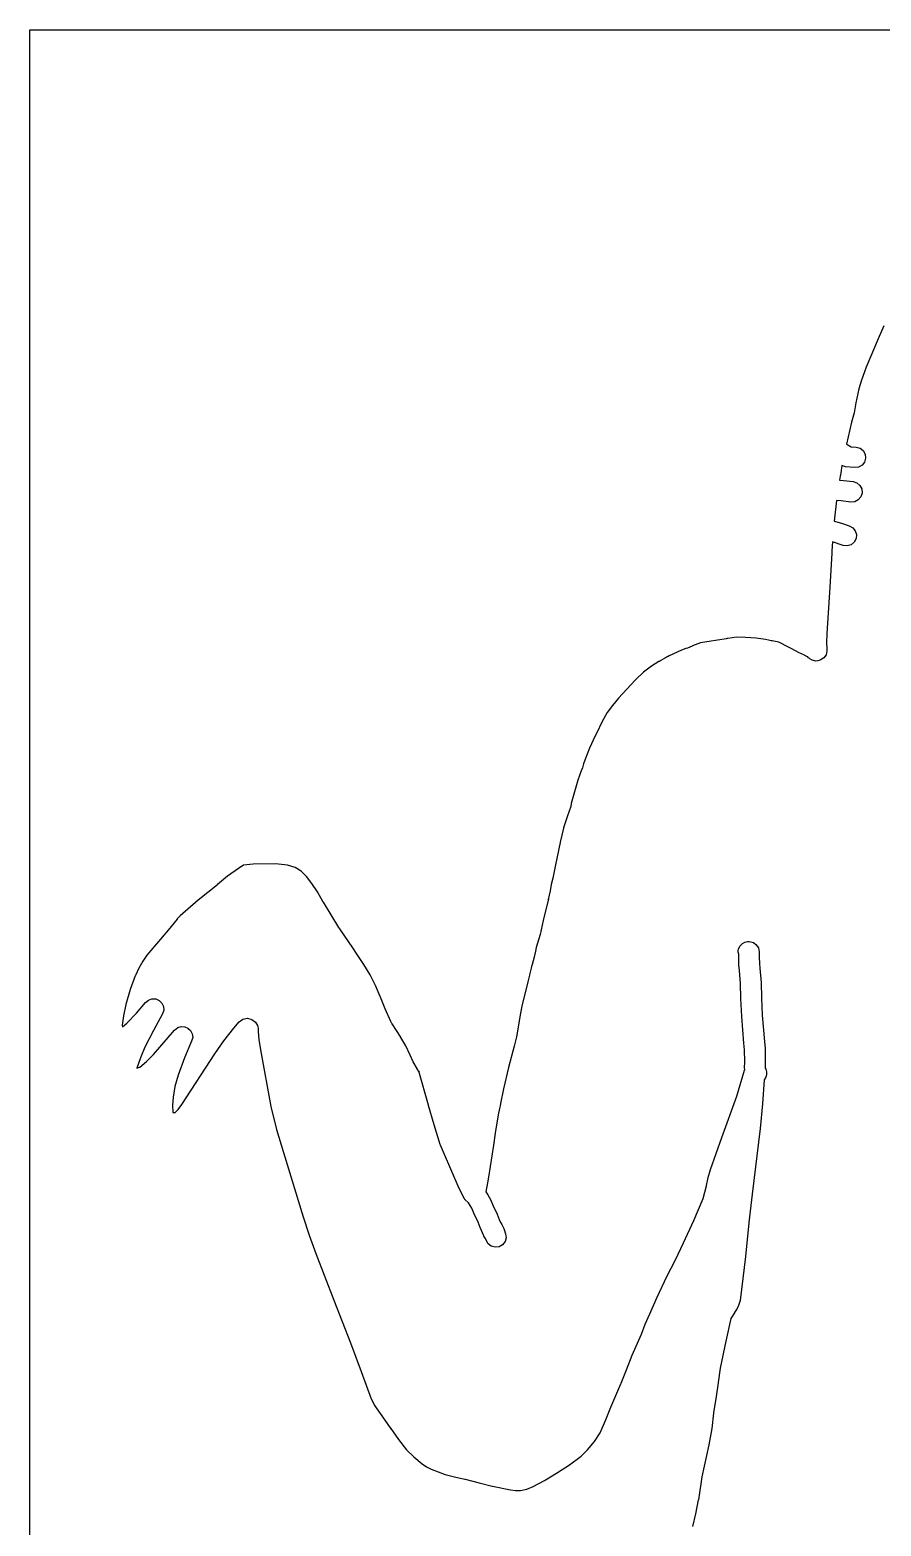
# Model space of a CAD drawing. Extents: x 2 to 598, y 382 to 3498.
# Drawn here: x 2 to 200.7, y 2328.5 to 2678 of the extents above; entities that cross this region are included whole.
import ezdxf

# ---------------------------------------------------------------- set-up
doc = ezdxf.new("R2010")
doc.units = 0

msp = doc.modelspace()

# ---------------------------------------------------------------- linework, layer by layer
at = {"layer": 'Calque 1'}
for p, q in [((1.99988, 2678), (398, 2678)), ((1.99988, 2132), (1.99988, 2678)), ((201.35595, 2608.90404), (200.001, 2605.87115)), ((200.001, 2605.87115), (197.2177, 2599.24675)), ((196.79447, 2598.1538), (196.081371, 2596.154933)), ((197.2177, 2599.24675), (196.79447, 2598.1538)), ((195.52188, 2594.12714), (194.79635, 2590.84672)), ((195.52788, 2594.15404), (195.52188, 2594.12714)), ((196.081371, 2596.154933), (195.52788, 2594.15404)), ((194.79635, 2590.84672), (194.38242, 2588.5435)), ((194.38242, 2588.5435), (193.79382, 2586.3581)), ((193.79382, 2586.3581), (192.60526, 2581.24059)), ((192.60526, 2581.24059), (192.92411, 2581.10003)), ((192.92411, 2581.10003), (193.69925, 2580.63442)), ((193.69925, 2580.63442), (194.87851, 2580.54912)), ((194.87851, 2580.54912), (195.795176, 2580.287843)), ((195.795176, 2580.287843), (196.515449, 2579.715188)), ((196.515449, 2579.715188), (196.968382, 2578.914191)), ((191.53608, 2576.25843), (191.25289, 2574.5097)), ((192.41303, 2575.93752), (191.53608, 2576.25843)), ((196.249075, 2576.331478), (195.448292, 2575.878638)), ((196.821655, 2577.051523), (196.249075, 2576.331478)), ((197.08303, 2577.96789), (196.821655, 2577.051523)), ((196.968382, 2578.914191), (197.08303, 2577.96789)), ((191.12829, 2573.74127), (190.97946, 2572.82195)), ((190.97946, 2572.82195), (191.88018, 2572.73725)), ((191.17949, 2573.97537), (191.12829, 2573.74127)), ((191.25289, 2574.5097), (191.17949, 2573.97537)), ((191.88018, 2572.73725), (194.14878, 2572.4737)), ((194.50231, 2575.76389), (192.41303, 2575.93752)), ((195.448292, 2575.878638), (194.50231, 2575.76389)), ((194.14878, 2572.4737), (195.055049, 2572.178645)), ((195.055049, 2572.178645), (195.753571, 2571.579752)), ((195.753571, 2571.579752), (196.176538, 2570.762628)), ((196.25614, 2569.81288), (195.961088, 2568.906619)), ((196.176538, 2570.762628), (196.25614, 2569.81288)), ((190.27408, 2568.06777), (189.76972, 2563.20191)), ((191.35515, 2567.96596), (190.27408, 2568.06777)), ((193.59533, 2567.70551), (191.35515, 2567.96596)), ((194.54507, 2567.785121), (193.59533, 2567.70551)), ((195.362194, 2568.208095), (194.54507, 2567.785121)), ((195.961088, 2568.906619), (195.362194, 2568.208095)), ((189.76972, 2563.20191), (189.778, 2563.2)), ((189.778, 2563.2), (191.710015, 2562.67923)), ((191.710015, 2562.67923), (193.24549, 2562.15666)), ((193.24549, 2562.15666), (194.084079, 2561.703621)), ((194.084079, 2561.703621), (194.66371, 2560.988972)), ((194.84074, 2559.16046), (194.387772, 2558.322026)), ((194.66371, 2560.988972), (194.933043, 2560.109118)), ((194.933043, 2560.109118), (194.84074, 2559.16046)), ((189.19529, 2555.72449), (188.8997, 2550.43127)), ((189.20129, 2556.33066), (189.19529, 2555.72449)), ((189.32376, 2558.36981), (189.20129, 2556.33066)), ((191.84505, 2557.56521), (189.32376, 2558.36981)), ((192.793569, 2557.473101), (191.84505, 2557.56521)), ((193.673262, 2557.742473), (192.793569, 2557.473101)), ((194.387772, 2558.322026), (193.673262, 2557.742473)), ((188.8997, 2550.43127), (188.68627, 2547.80869)), ((188.68627, 2547.80869), (187.99846, 2536.99329)), ((156.69314, 2534.08263), (156.56911, 2534.03353)), ((158.55091, 2534.77975), (156.69314, 2534.08263)), ((164.50506, 2535.76728), (158.55091, 2534.77975)), ((164.75725, 2535.79928), (164.50506, 2535.76728)), ((164.94586, 2535.84008), (164.75725, 2535.79928)), ((166.91164, 2536.16616), (164.94586, 2535.84008)), ((169.04587, 2536.03283), (166.91164, 2536.16616)), ((171.530031, 2535.869445), (169.04587, 2536.03283)), ((173.70967, 2535.59926), (171.530031, 2535.869445)), ((174.39128, 2535.4525), (173.70967, 2535.59926)), ((175.00623, 2535.28042), (174.39128, 2535.4525)), ((175.22276, 2535.26642), (175.00623, 2535.28042)), ((176.79269, 2534.93104), (175.22276, 2535.26642)), ((179.0866, 2533.78124), (176.79269, 2534.93104)), ((187.99846, 2536.97299), (187.92046, 2534.78604)), ((187.92046, 2534.78604), (188.01756, 2533.45641)), ((187.99846, 2536.99329), (187.99846, 2536.98299)), ((187.99846, 2536.98299), (187.99846, 2536.97299)), ((149.15096, 2530.61669), (148.96079, 2530.48337)), ((150.36019, 2531.34533), (149.15096, 2530.61669)), ((150.63149, 2531.4709), (150.36019, 2531.34533)), ((150.81546, 2531.5386), (150.63149, 2531.4709)), ((151.21802, 2531.74117), (150.81546, 2531.5386)), ((154.09898, 2533.07081), (151.21802, 2531.74117)), ((155.12372, 2533.47027), (154.09898, 2533.07081)), ((155.45807, 2533.54157), (155.12372, 2533.47027)), ((156.56911, 2534.03353), (155.45807, 2533.54157)), ((179.85245, 2533.38126), (179.0866, 2533.78124)), ((181.37794, 2532.56012), (179.85245, 2533.38126)), ((182.77733, 2531.9152), (181.37794, 2532.56012)), ((182.87393, 2531.8759), (182.77733, 2531.9152)), ((183.35297, 2531.61855), (182.87393, 2531.8759)), ((183.51937, 2531.55555), (183.35297, 2531.61855)), ((183.55607, 2531.51675), (183.51937, 2531.55555)), ((183.68268, 2531.33846), (183.55607, 2531.51675)), ((184.04751, 2531.11935), (183.68268, 2531.33846)), ((184.06821, 2531.10745), (184.04751, 2531.11935)), ((184.632, 2530.77), (184.06821, 2531.10745)), ((184.639, 2530.77), (184.632, 2530.77)), ((184.64624, 2530.76643), (184.639, 2530.77)), ((185.3723, 2530.52355), (184.64624, 2530.76643)), ((185.90301, 2530.63311), (185.3723, 2530.52355)), ((186.44303, 2530.74318), (185.90301, 2530.63311)), ((187.30345, 2531.29198), (186.44303, 2530.74318)), ((187.832811, 2532.028275), (187.30345, 2531.29198)), ((188.0512, 2532.90842), (187.832811, 2532.028275)), ((188.01756, 2533.45641), (188.015, 2533.45)), ((188.015, 2533.45), (188.06, 2533.05622)), ((188.0765, 2532.97202), (188.0512, 2532.90842)), ((188.06, 2533.05622), (188.0765, 2532.97202)), ((145.253357, 2527.968875), (143.50376, 2526.32026)), ((147.09786, 2529.37899), (145.253357, 2527.968875)), ((148.81455, 2530.41407), (147.09786, 2529.37899)), ((148.96079, 2530.48337), (148.81455, 2530.41407)), ((143.27329, 2526.11304), (139.39704, 2521.87557)), ((143.50376, 2526.32026), (143.27329, 2526.11304)), ((137.980539, 2520.204535), (136.767, 2518.56787)), ((139.387, 2521.87), (137.980539, 2520.204535)), ((139.393, 2521.88), (139.387, 2521.87)), ((139.39704, 2521.87557), (139.393, 2521.88)), ((136.767, 2518.56787), (135.506324, 2516.30237)), ((134.30204, 2513.80641), (133.94185, 2513.05245)), ((135.506324, 2516.30237), (134.30204, 2513.80641)), ((132.627191, 2510.19264), (131.5358, 2507.40783)), ((133.94185, 2513.05245), (132.627191, 2510.19264)), ((131.24692, 2506.58363), (131.01127, 2505.62658)), ((131.5239, 2507.37273), (131.24692, 2506.58363)), ((131.5358, 2507.40783), (131.5239, 2507.37273)), ((129.88483, 2502.69273), (128.34693, 2497.31733)), ((129.88783, 2502.70273), (129.88483, 2502.69273)), ((130.66039, 2504.90828), (129.88783, 2502.70273)), ((131.01127, 2505.62658), (130.66039, 2504.90828)), ((128.23686, 2496.61613), (127.45138, 2494.36873)), ((128.34693, 2497.31733), (128.23686, 2496.61613)), ((127.45138, 2494.36873), (126.5889, 2491.55653)), ((126.5839, 2491.53953), (125.79274, 2488.21103)), ((126.5889, 2491.55653), (126.5839, 2491.53953)), ((125.78874, 2488.19403), (124.6622, 2482.93803)), ((125.79274, 2488.21103), (125.78874, 2488.19403)), ((50.696981, 2482.1298), (48.144781, 2480.264387)), ((51.237, 2482.49), (50.696981, 2482.1298)), ((51.302201, 2482.4836), (51.237, 2482.49)), ((51.84222, 2482.8857), (51.302201, 2482.4836)), ((54.1351, 2483.1017), (51.84222, 2482.8857)), ((59.34512, 2483.1837), (54.1351, 2483.1017)), ((62.1372, 2482.9), (59.34512, 2483.1837)), ((62.14498, 2482.8993), (62.1372, 2482.9)), ((63.878942, 2482.339525), (62.14498, 2482.8993)), ((65.3236, 2481.44), (63.878942, 2482.339525)), ((124.6622, 2482.93803), (124.09582, 2479.82453)), ((45.758261, 2478.305), (41.263961, 2474.7341)), ((45.802701, 2478.344), (45.758261, 2478.305)), ((48.144781, 2480.264387), (45.802701, 2478.344)), ((65.32829, 2481.4438), (65.3236, 2481.44)), ((66.540164, 2480.199725), (65.32829, 2481.4438)), ((67.81806, 2478.6078), (66.540164, 2480.199725)), ((67.83873, 2478.5808), (67.81806, 2478.6078)), ((69.15491, 2476.61195), (67.83873, 2478.5808)), ((123.70825, 2478.38173), (123.444876, 2476.83843)), ((124.09582, 2479.82453), (123.70825, 2478.38173)), ((41.263961, 2474.7341), (37.064221, 2471.0486)), ((70.47526, 2474.2648), (69.15491, 2476.61195)), ((123.0359, 2475.03463), (121.80755, 2469.96983)), ((123.444876, 2476.83843), (122.9884, 2474.86043)), ((122.9884, 2474.86043), (123.0359, 2475.03463)), ((70.48973, 2474.2378), (70.47526, 2474.2648)), ((74.1324, 2468.28), (70.48973, 2474.2378)), ((34.272717, 2467.7114), (29.290077, 2461.829)), ((36.339777, 2470.2523), (34.272717, 2467.7114)), ((36.393007, 2470.3253), (36.339777, 2470.2523)), ((37.0617, 2471.04), (36.393007, 2470.3253)), ((37.064221, 2471.0486), (37.0617, 2471.04)), ((74.135964, 2468.279), (74.1324, 2468.28)), ((74.321479, 2467.990325), (74.135964, 2468.279)), ((74.3251, 2468), (74.321479, 2467.990325)), ((74.333431, 2467.9968), (74.3251, 2468)), ((77.360641, 2463.5485), (74.333431, 2467.9968)), ((121.80755, 2469.96983), (121.09442, 2466.69553)), ((121.09442, 2466.69553), (120.1968, 2463.60583)), ((167.71026, 2463.9162), (168.328239, 2464.574525)), ((168.328239, 2464.574525), (168.856532, 2464.875741)), ((168.856532, 2464.875741), (169.53031, 2465.0422)), ((169.53031, 2465.0422), (169.88791, 2465.0522)), ((169.88791, 2465.0522), (170.875055, 2464.779875)), ((170.875055, 2464.779875), (171.44337, 2464.3628)), ((171.44337, 2464.3628), (171.447, 2464.36)), ((171.447, 2464.36), (172.056666, 2463.535838)), ((29.290077, 2461.829), (28.363635, 2460.444713)), ((77.368941, 2463.5275), (77.360641, 2463.5485)), ((78.415391, 2461.9912), (77.368941, 2463.5275)), ((78.421591, 2461.9812), (78.415391, 2461.9912)), ((79.977133, 2459.662533), (78.421591, 2461.9812)), ((119.70484, 2461.39153), (119.24647, 2459.67583)), ((119.98286, 2462.74803), (119.70484, 2461.39153)), ((120.1968, 2463.60583), (119.98286, 2462.74803)), ((167.33773, 2462.5447), (167.36093, 2462.9317)), ((167.44056, 2462.0997), (167.33773, 2462.5447)), ((167.36093, 2462.9317), (167.380371, 2463.217212)), ((167.380371, 2463.217212), (167.71026, 2463.9162)), ((167.44056, 2461.2672), (167.44056, 2462.0997)), ((167.50306, 2459.5779), (167.44056, 2461.2672)), ((172.056666, 2463.535838), (172.14308, 2463.1007)), ((172.14308, 2463.1007), (172.21908, 2462.633)), ((172.21908, 2462.633), (172.24078, 2462.202)), ((172.24078, 2462.202), (172.24078, 2461.3804)), ((172.24078, 2461.3804), (172.29398, 2459.8993)), ((27.441067, 2458.797), (26.604426, 2457.0735)), ((27.446267, 2458.807), (27.441067, 2458.797)), ((28.363635, 2460.444713), (27.446267, 2458.807)), ((81.387092, 2457.246337), (79.977133, 2459.662533)), ((82.651171, 2454.744623), (81.387092, 2457.246337)), ((118.61012, 2457.20083), (118.20549, 2455.63403)), ((118.61912, 2457.23983), (118.61012, 2457.20083)), ((118.97, 2458.83613), (118.61912, 2457.23983)), ((119.10953, 2459.21283), (118.97, 2458.83613)), ((119.24647, 2459.67583), (119.10953, 2459.21283)), ((167.63897, 2458.2948), (167.50306, 2459.5779)), ((167.90614, 2455.2299), (167.63897, 2458.2948)), ((172.29398, 2459.8993), (172.41542, 2458.7878)), ((172.41542, 2458.7878), (172.70119, 2455.4893)), ((25.408918, 2453.788375), (24.404566, 2450.34)), ((26.592026, 2457.0455), (25.408918, 2453.788375)), ((26.604426, 2457.0735), (26.592026, 2457.0455)), ((83.769071, 2452.1694), (82.651171, 2454.744623)), ((118.20549, 2455.63403), (116.85622, 2449.91863)), ((167.95424, 2451.7582), (167.90614, 2455.2299)), ((172.70119, 2455.4893), (172.75549, 2451.8564)), ((24.401466, 2450.33), (23.800469, 2447.695)), ((24.404566, 2450.34), (24.401466, 2450.33)), ((26.838847, 2448.292175), (28.981543, 2450.7992)), ((28.981543, 2450.7992), (29.668192, 2451.371455)), ((29.668192, 2451.371455), (30.48903, 2451.648237)), ((30.48903, 2451.648237), (31.354654, 2451.616527)), ((31.354654, 2451.616527), (32.175663, 2451.2633)), ((32.175663, 2451.2633), (32.811075, 2450.634656)), ((32.811075, 2450.634656), (33.165187, 2449.84405)), ((83.773171, 2452.1594), (83.769071, 2452.1694)), ((83.820711, 2452.0493), (83.773171, 2452.1594)), ((84.894782, 2449.301512), (83.820711, 2452.0493)), ((168.15836, 2447.5389), (167.95424, 2451.7582)), ((172.75549, 2451.8564), (172.94979, 2447.8603)), ((23.800469, 2447.695), (23.556557, 2445.5272)), ((24.604553, 2445.9251), (26.838847, 2448.292175)), ((32.943575, 2448.1281), (30.810573, 2444.220325)), ((33.216515, 2448.979269), (32.943575, 2448.1281)), ((33.165187, 2449.84405), (33.216515, 2448.979269)), ((50.830348, 2446.2476), (51.716815, 2446.9186)), ((51.716815, 2446.9186), (52.810588, 2447.1183)), ((52.810588, 2447.1183), (53.784581, 2446.847887)), ((53.784581, 2446.847887), (54.672488, 2446.1814)), ((86.245371, 2446.3753), (84.894782, 2449.301512)), ((116.53738, 2448.28873), (115.61444, 2442.74543)), ((116.85622, 2449.91863), (116.53738, 2448.28873)), ((168.67667, 2441.2736), (168.15836, 2447.5389)), ((172.94979, 2447.8603), (173.46035, 2441.687)), ((23.556557, 2445.5272), (23.605647, 2445.1344)), ((23.605647, 2445.1344), (24.604553, 2445.9251)), ((30.810573, 2444.220325), (28.839945, 2440.358)), ((30.812437, 2438.6657), (35.755807, 2444.3206)), ((35.755807, 2444.3206), (36.501466, 2444.920311)), ((36.501466, 2444.920311), (37.319042, 2445.1626)), ((37.319042, 2445.1626), (38.137183, 2445.094052)), ((38.137183, 2445.094052), (38.884537, 2444.76125)), ((38.884537, 2444.76125), (39.489751, 2444.21078)), ((39.489751, 2444.21078), (39.881472, 2443.489225)), ((39.881472, 2443.489225), (39.988348, 2442.64317)), ((47.293292, 2441.8328), (49.609748, 2444.7655)), ((49.609748, 2444.7655), (50.830348, 2446.2476)), ((54.672488, 2446.1814), (55.120316, 2445.385675)), ((55.120316, 2445.385675), (55.249197, 2444.7593)), ((55.249197, 2444.7593), (55.246597, 2444.042)), ((55.246597, 2444.042), (55.43139, 2442.048062)), ((86.248471, 2446.3513), (86.245371, 2446.3753)), ((86.4867, 2445.91), (86.248471, 2446.3513)), ((86.490569, 2445.9119), (86.4867, 2445.91)), ((86.525709, 2445.8429), (86.490569, 2445.9119)), ((86.587719, 2445.7959), (86.525709, 2445.8429)), ((88.550389, 2442.6524), (86.587719, 2445.7959)), ((28.839945, 2440.358), (27.785876, 2437.89275)), ((39.739027, 2441.7192), (38.099251, 2437.8649)), ((39.988348, 2442.64317), (39.739027, 2441.7192)), ((45.141798, 2438.7819), (47.293292, 2441.8328)), ((55.43139, 2442.048062), (55.815038, 2439.7839)), ((55.815038, 2439.7839), (55.818138, 2439.7699)), ((55.818138, 2439.7699), (55.8181, 2439.76)), ((55.8181, 2439.76), (58.26498, 2426.4538)), ((88.571059, 2442.6214), (88.550389, 2442.6524)), ((89.731664, 2440.631787), (88.571059, 2442.6214)), ((90.772989, 2438.5038), (89.731664, 2440.631787)), ((115.01603, 2440.61483), (113.709504, 2435.60198)), ((115.61444, 2442.74543), (115.01603, 2440.61483)), ((168.8069, 2439.7357), (168.67667, 2441.2736)), ((168.841, 2436.9473), (168.8069, 2439.7357)), ((173.46035, 2441.687), (173.6004, 2440.0199)), ((173.6004, 2440.0199), (173.6433, 2436.9204)), ((27.785876, 2437.89275), (26.944455, 2435.4095)), ((27.660177, 2435.7134), (29.194401, 2436.994362)), ((29.194401, 2436.994362), (30.812437, 2438.6657)), ((38.099251, 2437.8649), (36.600197, 2433.8138)), ((37.466778, 2426.9676), (45.133498, 2438.7679)), ((45.133498, 2438.7679), (45.141798, 2438.7819)), ((91.488911, 2436.929988), (90.772989, 2438.5038)), ((92.449369, 2435.1965), (91.488911, 2436.929988)), ((168.835, 2435.4936), (168.841, 2436.9473)), ((173.6433, 2436.9204), (173.6363, 2435.5525)), ((26.944455, 2435.4095), (27.574907, 2435.6534)), ((27.574907, 2435.6534), (27.660177, 2435.7134)), ((36.600197, 2433.8138), (35.825644, 2431.197987)), ((92.501569, 2435.0925), (92.416299, 2435.2315)), ((92.416299, 2435.2315), (92.438519, 2435.2045)), ((92.438519, 2435.2045), (92.421979, 2435.2315)), ((92.421979, 2435.2315), (92.449369, 2435.1965)), ((92.797077, 2434.604137), (92.469529, 2435.1645)), ((92.469529, 2435.1645), (92.506219, 2435.0925)), ((92.506219, 2435.0925), (92.479349, 2435.1365)), ((92.479349, 2435.1365), (92.501569, 2435.0925)), ((92.847158, 2434.567561), (92.797077, 2434.604137)), ((95.0549, 2426.7753), (92.81111, 2434.7376)), ((92.81111, 2434.7376), (92.847158, 2434.567561)), ((113.709504, 2435.60198), (112.53452, 2430.64073)), ((166.98101, 2428.9122), (168.81242, 2434.9589)), ((168.81242, 2434.9589), (168.84242, 2435.0539)), ((168.849, 2435.06), (168.835, 2435.4936)), ((168.84242, 2435.0539), (168.846, 2435.06)), ((168.846, 2435.06), (168.849, 2435.06)), ((173.41547, 2432.7563), (172.988296, 2427.0884)), ((173.747537, 2433.313422), (173.41547, 2432.7563)), ((173.6363, 2435.5525), (173.6413, 2435.428)), ((173.6413, 2435.428), (173.74724, 2435.1913)), ((173.74724, 2435.1913), (173.918144, 2434.565553)), ((173.916669, 2433.92805), (173.747537, 2433.313422)), ((173.918144, 2434.565553), (173.916669, 2433.92805)), ((35.825644, 2431.197987), (35.404917, 2428.7051)), ((112.53452, 2430.64073), (111.85084, 2427.20583)), ((35.402317, 2428.6851), (35.265438, 2426.717975)), ((35.265438, 2426.717975), (35.341857, 2425.1329)), ((35.404917, 2428.7051), (35.402317, 2428.6851)), ((35.862738, 2425.1129), (36.628383, 2425.827025)), ((36.628383, 2425.827025), (37.466778, 2426.9676)), ((58.26498, 2426.4538), (59.567774, 2421.149863)), ((95.0611, 2426.7563), (95.0549, 2426.7753)), ((96.344086, 2422.230913), (95.0611, 2426.7563)), ((111.61575, 2426.02493), (111.31809, 2424.52843)), ((111.76354, 2426.65333), (111.61575, 2426.02493)), ((111.85084, 2427.20583), (111.76354, 2426.65333)), ((163.52593, 2419.2611), (166.98101, 2428.9122)), ((172.988296, 2427.0884), (172.42742, 2421.3911)), ((35.341857, 2425.1329), (35.345457, 2425.1229)), ((35.345457, 2425.1229), (35.559914, 2425.0879)), ((35.559914, 2425.0879), (35.820199, 2425.0994)), ((35.739748, 2425.0269), (35.862738, 2425.1129)), ((35.820199, 2425.0994), (35.739748, 2425.0269)), ((111.31809, 2424.52843), (110.60289, 2420.23563)), ((59.567774, 2421.149863), (61.17023, 2415.7677)), ((97.75344, 2417.6117), (96.344086, 2422.230913)), ((110.60289, 2420.23563), (110.22152, 2417.46783)), ((160.8957, 2411.7843), (163.52293, 2419.2511)), ((163.52293, 2419.2511), (163.52593, 2419.2611)), ((172.42742, 2421.3911), (170.5619, 2406.0246)), ((61.17023, 2415.7677), (65.75445, 2400.7396)), ((97.81338, 2417.4515), (97.75344, 2417.6117)), ((101.15065, 2409.7031), (97.81338, 2417.4515)), ((110.22152, 2417.46783), (109.02521, 2409.94533)), ((160.340181, 2409.868175), (160.8957, 2411.7843)), ((101.17085, 2409.6581), (101.15065, 2409.7031)), ((101.22565, 2409.5444), (101.17085, 2409.6581)), ((102.202954, 2407.33345), (101.22565, 2409.5444)), ((108.79215, 2408.64053), (108.44746, 2406.53053)), ((109.02521, 2409.94533), (108.79215, 2408.64053)), ((159.94847, 2408.0269), (160.340181, 2409.868175)), ((103.4591, 2404.923), (102.202954, 2407.33345)), ((103.518, 2404.8), (103.4591, 2404.923)), ((103.52171, 2404.80493), (103.518, 2404.8)), ((103.54031, 2404.78893), (103.52171, 2404.80493)), ((104.35473, 2404.00653), (103.54031, 2404.78893)), ((108.44746, 2406.53053), (108.88516, 2405.82723)), ((108.88516, 2405.82723), (109.50063, 2404.77203)), ((109.50063, 2404.77203), (110.02204, 2403.47233)), ((156.960754, 2399.840875), (159.1224, 2405.0207)), ((159.1224, 2405.0207), (159.94147, 2407.9849)), ((159.94147, 2407.9849), (159.94847, 2408.0269)), ((170.5619, 2406.0246), (169.82345, 2399.3594)), ((104.78623, 2403.33063), (104.35473, 2404.00653)), ((105.16967, 2402.70483), (104.78623, 2403.33063)), ((105.62184, 2401.55403), (105.16967, 2402.70483)), ((106.63625, 2399.44823), (105.62184, 2401.55403)), ((110.02204, 2403.47233), (111.03542, 2401.36753)), ((111.03542, 2401.36753), (111.53306, 2400.11853)), ((65.75445, 2400.7396), (67.180841, 2396.4097)), ((107.11374, 2398.24513), (106.63625, 2399.44823)), ((107.93901, 2396.29953), (107.11374, 2398.24513)), ((111.53306, 2400.11853), (111.83124, 2399.41363)), ((111.83124, 2399.41363), (111.93666, 2399.27833)), ((111.93666, 2399.27833), (112.13613, 2398.93313)), ((112.13613, 2398.93313), (112.59812, 2398.00703)), ((112.59812, 2398.00703), (112.7118, 2397.72493)), ((154.59141, 2394.6456), (156.960754, 2399.840875)), ((169.82045, 2399.3434), (169.02825, 2391.4793)), ((169.82345, 2399.3594), (169.82045, 2399.3434)), ((67.180841, 2396.4097), (68.74651, 2392.1386)), ((107.97361, 2396.22153), (107.93901, 2396.29953)), ((107.96326, 2396.219167), (107.97361, 2396.22153)), ((108.109, 2395.95843), (107.96326, 2396.219167)), ((108.27644, 2395.71253), (108.109, 2395.95843)), ((108.33584, 2395.67953), (108.27644, 2395.71253)), ((108.48157, 2395.24653), (108.33584, 2395.67953)), ((108.957941, 2394.421042), (108.48157, 2395.24653)), ((109.688528, 2393.86173), (108.957941, 2394.421042)), ((112.905889, 2394.943542), (112.346672, 2394.212628)), ((112.7118, 2397.72493), (113.03116, 2396.77663)), ((113.150246, 2395.83085), (112.905889, 2394.943542)), ((113.03116, 2396.77663), (113.150246, 2395.83085)), ((152.693641, 2390.7056), (154.58441, 2394.6306)), ((154.58441, 2394.6306), (154.59141, 2394.6456)), ((68.74651, 2392.1386), (68.74911, 2392.1286)), ((68.74911, 2392.1286), (72.90906, 2381.2564)), ((110.575538, 2393.617192), (109.688528, 2393.86173)), ((111.52118, 2393.73603), (110.575538, 2393.617192)), ((112.346672, 2394.212628), (111.52118, 2393.73603)), ((169.02825, 2391.4793), (167.7906, 2381.2019)), ((150.66476, 2386.753), (152.693641, 2390.7056)), ((148.43957, 2381.9414), (150.66476, 2386.753)), ((72.90906, 2381.2564), (76.81993, 2371.2647)), ((146.71771, 2378.0631), (148.42717, 2381.9104)), ((148.42717, 2381.9104), (148.43957, 2381.9414)), ((167.7389, 2380.9218), (167.431253, 2379.99423)), ((167.7906, 2381.2019), (167.7389, 2380.9218)), ((145.64193, 2375.641787), (146.73521, 2378.0921)), ((146.73731, 2378.1021), (146.71771, 2378.0631)), ((146.72021, 2378.0631), (146.73731, 2378.1021)), ((146.73521, 2378.0921), (146.72021, 2378.0631)), ((165.60619, 2376.9677), (164.42539, 2371.6843)), ((166.42991, 2378.2901), (165.60619, 2376.9677)), ((166.45991, 2378.3401), (166.42991, 2378.2901)), ((167.066161, 2379.271212), (166.45991, 2378.3401)), ((167.431253, 2379.99423), (167.066161, 2379.271212)), ((142.59696, 2368.3723), (144.78184, 2373.3333)), ((144.78184, 2373.3333), (145.64193, 2375.641787)), ((76.81993, 2371.2647), (79.33089, 2364.5644)), ((164.42539, 2371.6843), (163.13141, 2365.4)), ((141.235306, 2364.990237), (142.59696, 2368.3723)), ((79.33089, 2364.5644), (79.33609, 2364.5544)), ((79.33609, 2364.5544), (81.63621, 2358.1755)), ((139.99144, 2361.8544), (141.235306, 2364.990237)), ((163.13141, 2365.4), (162.64617, 2362.0012)), ((137.58848, 2356.2351), (139.93614, 2361.721)), ((139.93614, 2361.721), (139.99354, 2361.8554)), ((140.00904, 2361.8944), (139.99144, 2361.8544)), ((139.99354, 2361.8554), (140.00904, 2361.8944)), ((162.64317, 2361.9702), (162.16671, 2358.7291)), ((162.64617, 2362.0012), (162.64317, 2361.9702)), ((81.63621, 2358.1755), (82.502613, 2356.560462)), ((82.502613, 2356.560462), (83.53997, 2355.0496)), ((136.388666, 2353.098475), (137.58848, 2356.2351)), ((162.167, 2358.71), (161.58306, 2354.9056)), ((162.16671, 2358.7291), (162.16971, 2358.7391)), ((162.16971, 2358.7391), (162.16671, 2358.7161)), ((162.16671, 2358.7161), (162.167, 2358.71)), ((83.53997, 2355.0496), (83.56322, 2355.0196)), ((83.56322, 2355.0196), (86.23541, 2351.2266)), ((135.10801, 2350.2344), (136.388666, 2353.098475)), ((161.57906, 2354.8656), (161.146754, 2351.253962)), ((161.58306, 2354.9056), (161.57906, 2354.8656)), ((86.23541, 2351.2266), (86.20492, 2351.2726)), ((86.20492, 2351.2726), (88.003326, 2348.688687)), ((133.80653, 2348.201137), (135.10201, 2350.2244)), ((135.10201, 2350.2244), (135.10801, 2350.2344)), ((161.146754, 2351.253962), (160.45044, 2347.478)), ((88.003326, 2348.688687), (89.86981, 2346.2532)), ((89.86981, 2346.2532), (91.586419, 2344.644987)), ((130.70555, 2344.7944), (132.13543, 2346.2496)), ((132.13543, 2346.2496), (132.14043, 2346.2696)), ((132.14043, 2346.2696), (133.80653, 2348.201137)), ((160.44544, 2347.45), (158.8781, 2339.9735)), ((160.45044, 2347.478), (160.44544, 2347.45)), ((91.586419, 2344.644987), (93.5378, 2343.0379)), ((93.5378, 2343.0379), (94.565297, 2342.33005)), ((94.565297, 2342.33005), (95.64517, 2341.7806)), ((124.90332, 2340.8004), (127.959066, 2342.756075)), ((127.959066, 2342.756075), (130.70555, 2344.7944)), ((95.64517, 2341.7806), (95.69581, 2341.7586)), ((95.69581, 2341.7586), (98.94987, 2340.5256)), ((98.94987, 2340.5256), (101.136139, 2339.96335)), ((101.136139, 2339.96335), (103.51704, 2339.4611)), ((103.51704, 2339.4611), (103.56614, 2339.4501)), ((103.56614, 2339.4501), (106.875453, 2338.570312)), ((106.875453, 2338.570312), (109.90632, 2337.8181)), ((119.49228, 2337.7029), (122.151563, 2339.115262)), ((122.151563, 2339.115262), (124.90332, 2340.8004)), ((158.8741, 2339.9515), (158.02609, 2334.6056)), ((158.8781, 2339.9735), (158.8741, 2339.9515)), ((109.90632, 2337.8181), (109.95022, 2337.8081)), ((109.95022, 2337.8081), (114.16599, 2336.9027)), ((114.16599, 2336.9027), (115.35757, 2336.751587)), ((115.35757, 2336.751587), (116.53484, 2336.7792)), ((116.53484, 2336.7792), (117.964565, 2337.097412)), ((117.964565, 2337.097412), (119.47988, 2337.6929)), ((119.47988, 2337.6929), (119.49228, 2337.7029)), ((157.382993, 2331.359813), (156.65218, 2328.3458)), ((158.02109, 2334.5686), (157.382993, 2331.359813)), ((158.02609, 2334.6056), (158.02109, 2334.5686))]:
    msp.add_line(p, q, dxfattribs=at)

doc.saveas('drawing.dxf')
